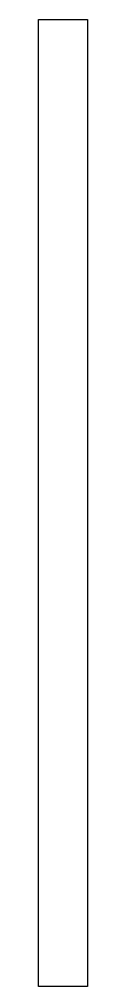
# Model space of a CAD drawing. Extents: x 346 to 351, y 953 to 1052.5.
import ezdxf

# ---------------------------------------------------------------- set-up
doc = ezdxf.new("R2010")
doc.units = 0

msp = doc.modelspace()

# ---------------------------------------------------------------- linework, layer by layer
for p, q in [((346, 953), (346, 1052.5)), ((346, 1052.5), (351, 1052.5)), ((351, 1052.5), (351, 953)), ((351, 953), (346, 953))]:
    msp.add_line(p, q)

doc.saveas('drawing.dxf')
